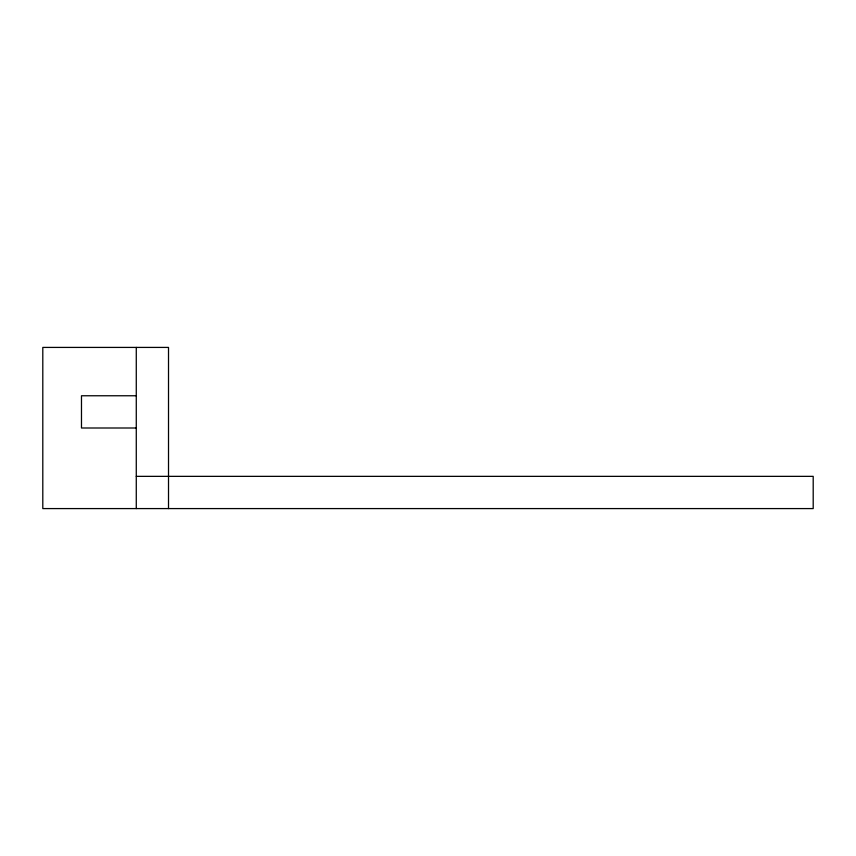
<?xml version="1.0" encoding="UTF-8"?>
<svg xmlns="http://www.w3.org/2000/svg" width="856" height="856" viewBox="0 0 856 856"><rect width="100%" height="100%" fill="white"/><g stroke="black" fill="none" stroke-linecap="round" stroke-linejoin="round"><path stroke-width="1.28" d="M136.275 395.761L81.481 395.761L81.481 428L136.275 428M136.275 476.353L813.2 476.353L813.2 508.582L42.8 508.582L42.8 347.418L168.514 347.418L168.514 508.582M136.275 347.418L136.275 508.582"/></g></svg>
